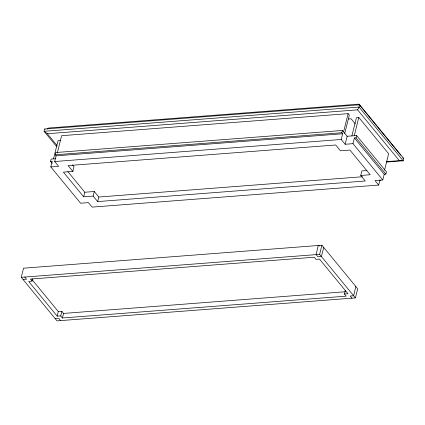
<?xml version="1.0" encoding="UTF-8"?>
<svg xmlns="http://www.w3.org/2000/svg" width="425" height="425" viewBox="0 0 425 425"><rect width="100%" height="100%" fill="white"/><g stroke="black" fill="none" stroke-linecap="round" stroke-linejoin="round"><path stroke-width="0.64" d="M47.143 129.014L48.785 128.005L359.008 104.125L359.061 105.002L359.614 104.773L403.75 158.488L403.182 160.772L386.638 162.047M355.831 286.503L353.653 295.757L350.152 296.028L351.916 298.175M386.766 161.612L399.335 160.645L403.182 160.772L359.04 107.058L44.083 131.304L47.361 133.716L357.584 109.836L359.04 107.058L359.614 104.773L44.657 129.019L44.083 131.304L56.695 146.652M21.25 277.323L23.529 268.191L321.906 245.22L357.696 288.772L355.417 297.904L57.035 320.875L21.25 277.323L319.632 254.352L355.417 297.904M52.248 163.386L50.57 161.341L51.138 159.062L55.877 158.695M379.945 179.982L378.68 185.056L92.14 207.113L88.442 202.613L80.628 203.219L50.803 166.924L52.227 161.213L50.57 161.341M53.508 158.876L58.06 140.611L60.43 140.425M50.803 166.924L58.618 166.324L54.682 161.532L56.105 155.821L55.271 154.806L55.84 152.522L342.38 130.464L347.151 136.271L345.158 144.266L352.973 143.661L382.797 179.956L374.983 180.556L378.68 185.056M57.29 153.027L61.588 135.708L348.128 113.65L349.323 115.101L344.765 133.37M345.318 290.578L344.462 293.999L346.232 296.151L62.417 317.996L60.759 315.977L57.152 316.126L28.698 281.493L32.098 281.1L32.667 278.816M366.929 170.526L361.877 170.914L360.74 175.477L365.272 180.997L97.676 201.593L93.144 196.079L83.672 196.807L63.389 172.13L72.866 171.397L74.003 166.834L72.409 164.895M83.672 196.807L84.809 192.243L67.841 171.594M57.152 316.126L58.294 311.557L31.928 279.469M60.759 315.977L61.896 311.408L58.294 311.557M62.417 317.996L63.553 313.427L61.896 311.408M93.144 196.079L94.281 191.51L84.809 192.243M97.676 201.593L98.812 197.03L94.281 191.51M345.158 144.266L341.222 139.474L342.646 133.763L341.812 132.749L342.38 130.464M343.575 131.915L348.128 113.65M319.632 254.352L321.906 245.22M351.889 135.91L356.442 117.64L358.812 117.459L388.636 153.749L384.551 170.127M354.259 135.724L358.812 117.459M352.973 143.661L354.397 137.955L356.054 137.827L385.879 174.117L384.221 174.245L354.397 137.955M356.054 137.827L356.623 135.543L347.151 136.271M382.797 179.956L384.221 174.245M385.879 174.117L386.447 171.838L356.623 135.543M323.77 247.488L321.396 256.503L317.895 256.769L316.126 254.623L318.208 245.507L319.446 245.947M23.115 279.592L26.515 279.204L24.751 277.052M358.976 104.343L400.812 155.252M348.473 119.027L351.119 118.819L355.295 123.903M55.271 154.806L341.812 132.749M56.105 155.821L342.646 133.763M54.682 161.532L341.222 139.474M360.74 175.477L370.212 174.749L349.929 150.073L340.457 150.801L335.686 144.994L68.09 165.591L72.866 171.397M98.812 197.03L362.445 176.736M379.615 180.466L380.938 180.365M63.553 313.427L345.382 291.736M344.462 293.999L347.969 293.733L319.52 259.112L316.014 259.377L314.25 257.231L30.441 279.082L32.098 281.1M55.176 318.607L58.778 318.458L60.541 320.604M44.657 129.019L45.098 129.094M403.75 158.488L402.597 157.744M357.584 109.836L399.335 160.645M47.361 133.716L56.966 145.403"/></g></svg>
